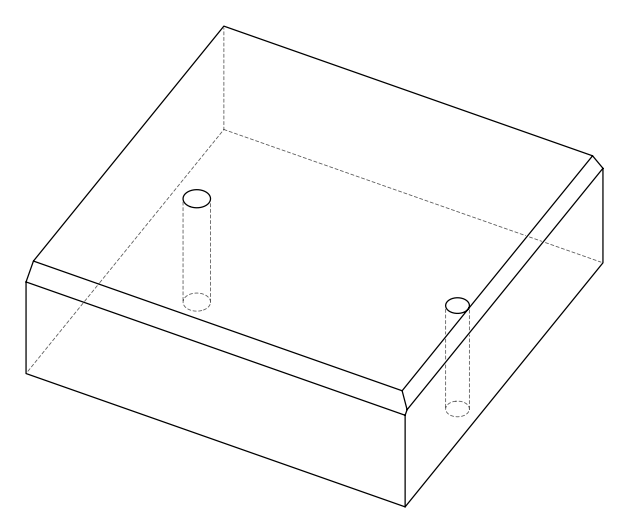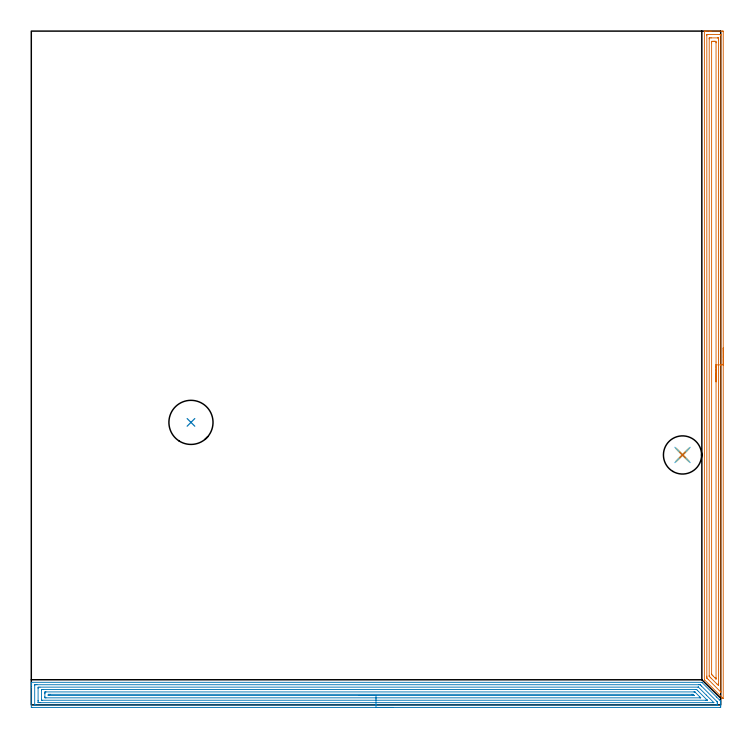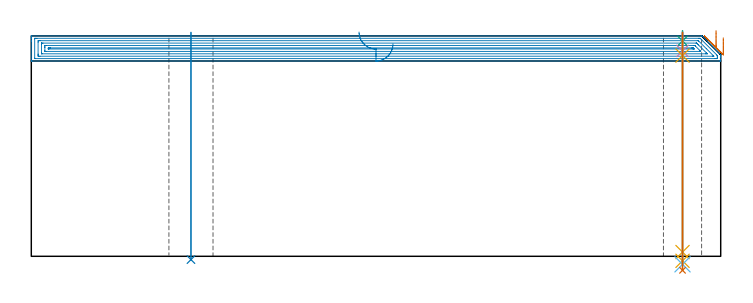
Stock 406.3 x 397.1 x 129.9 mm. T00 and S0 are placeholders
(PLAN: 8 operations, 6 tool changes, 34.5 min)
(1 AREA_MILL | FG_CHAMFER_SURFACE | UGT0205_001 | 12.69 min | 24447 mm3)
(2 AREA_MILL_1 | FG_CHAMFER_SURFACE_1 | UGT0205_001 | 19.51 min | 43798 mm3)
(3 SPOT_DRILL | STEP1HOLE | NXT0321_9005460120000 | 0.05 min | 196 mm3)
(4 DRILL_BLIND_HOLE_INTO_CENTER | STEP1HOLE | NXT0301_030 | 0.05 min | 136 mm3)
(5 GUN_DRILL_THROUGH_HOLE | STEP1HOLE | UGT0307_001 | 0.58 min | 2386 mm3)
(6 SPADE_DRILL_TO_ENLARGE_THROUGH_HOLE | STEP1HOLE | UGT0306_005 | 0.55 min | 18703 mm3)
(7 DRILL_TO_ENLARGE_THROUGH_HOLE | STEP1HOLE | UGT0301_054 | 0.56 min | 30192 mm3)
(8 INDEXABLE_INSERT_DRILL_THROUGH_HOLE_FROM_SOLID | STEP1HOLE_1 | NXT0302_023 | 0.54 min | 68898 mm3)
(TOOL UGT0205_001 | Chamfer Mill 20 x 3 x 45 deg. | D20 FL50 Z2)
(TOOL NXT0321_9005460120000 | NC Spot Drill, 142deg, 12mm, Carbide, Uncoated | D12 PA142 FL30 Z2)
(TOOL NXT0301_030 | Carbide Drill 5.9mm [860.1-0590-018A1-MM 2214] | D5.9 PA140 FL28 Z2)
(TOOL UGT0307_001 | Gun Drill 5 mm | D5 PA130 FL24 Z1)
(TOOL UGT0306_005 | Spade Drill 14.5mm | D14.5 PA132 FL10 Z2)
(TOOL UGT0301_054 | Twist Drill 22.5 mm | D22.5 PA118 FL155 Z2)
(TOOL NXT0302_023 | Index. Insert Drill 26mm [880-D2600L32-05] | D26 PA176 FL130 Z2)
(OP 1 AREA_MILL)
G17 G21 G94 G90
T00 M6
G54
G17 G0 G90 X407.8 Y210.4 S1061 M3
G43 Z139.9 H0
Z128.8
G94 G1 Y210.362 Z127.928 F250.
Y210.248 Z127.064
Y210.059 Z126.212
Y209.797 Z125.38
Y209.463 Z124.574
Y209.06 Z123.8
Y208.592 Z123.064
Y208.061 Z122.372
Y207.471 Z121.729
Y206.828 Z121.14
Y206.136 Z120.608
Y205.4 Z120.14
Y204.626 Z119.737
Y203.82 Z119.403
Y202.988 Z119.141
Y202.137 Z118.952
Y201.272 Z118.838
Y200.4 Z118.8
Y3.775
X407.795 Y3.722 Z118.803
X407.794 Y3.718 Z118.804
X407.777 Y3.722 Z118.821
X407.741 Y3.758 Z118.856
X407.616 Y3.882 Z118.981
X407.479 Y4.02 Z119.119
X407.21 Y4.29 Z119.39
X396.841 Y14.66 Z129.759
X396.705 Y14.805 Z129.89
X396.7 Y15.037 Z129.9
Y396.929
X396.703 Y397.09 Z129.888
X396.768 Y397.094 Z129.824
X397.183 Y397.1 Z129.416
X397.541 Z129.058
X398.226 Z128.37
X399.462 Z127.135
X400.014 Z126.58
X400.632 Z125.963
X407.169 Z119.429
X407.447 Y397.098 Z119.151
X407.792 Y397.09 Z118.806
X407.799 Y396.746 Z118.799
X407.8 Y200.4 Z118.8
X406.386 Z120.214
Y7.78
X406.384 Y7.668 Z120.216
X406.381 Y7.595 Z120.219
X406.379 Y7.583 Z120.221
X406.374 Y7.584 Z120.226
X406.348 Y7.606 Z120.252
X406.274 Y7.676 Z120.326
X398.913 Y15.037 Z127.687
X398.226 Y15.732 Z128.374
X398.129 Y15.833 Z128.471
X398.121 Y15.931 Z128.479
X398.118 Y16.038 Z128.482
X398.114 Y16.824 Z128.486
Y16.935
X398.115 Y394.696 Z128.485
X398.116 Y394.805 Z128.484
X398.121 Y394.918 Z128.479
X398.131 Y395.09 Z128.469
X398.226 Y395.092 Z128.374
X398.717 Y395.099 Z127.883
X405.87 Y395.1 Z120.73
X406.274 Y395.098 Z120.326
X406.332 Y395.095 Z120.268
X406.366 Y395.09 Z120.234
X406.379 Y395.086 Z120.221
X406.381 Y395.029 Z120.219
X406.385 Y394.807 Z120.215
X406.386 Y394.696 Z120.214
Y394.585
Y200.4
X404.972 Z121.628
X404.971 Y12.357 Z121.629
X404.97 Y11.874 Z121.63
X404.965 Y11.464 Z121.635
X404.964 Y11.447 Z121.636
X404.94 Y11.464 Z121.66
X404.486 Y11.914 Z122.114
X404.042 Y12.357 Z122.558
X400.909 Y15.49 Z125.691
X400.469 Y15.931 Z126.131
X400.014 Y16.388 Z126.586
X399.585 Y16.824 Z127.015
X399.535 Y16.889 Z127.065
X399.533 Y16.946 Z127.067
X399.531 Y17.067 Z127.069
X399.529 Y17.309 Z127.071
Y392.501
X399.531 Y392.909 Z127.069
X399.533 Y393.03 Z127.067
X399.535 Y393.082 Z127.065
X399.633 Y393.09 Z126.967
X399.825 Y393.098 Z126.775
X400.014 Y393.099 Z126.586
X400.718 Y393.1 Z125.882
X404.486 Z122.114
X404.677 Y393.099 Z121.923
X404.804 Y393.097 Z121.796
X404.906 Y393.093 Z121.694
X404.965 Y393.089 Z121.635
X404.966 Y393.07 Z121.634
X404.969 Y392.909 Z121.631
X404.971 Y392.424 Z121.629
X404.972 Y392.016 Z121.628
Y200.4
X403.557 Z123.043
Y15.931
X403.555 Y15.527 Z123.045
X403.552 Y15.327 Z123.048
X403.551 Y15.313 Z123.049
X403.544 Y15.316 Z123.056
X403.504 Y15.35 Z123.096
X403.448 Y15.403 Z123.152
X402.918 Y15.931 Z123.682
X402.024 Y16.824 Z124.576
X401.803 Y17.046 Z124.797
X401.132 Y17.717 Z125.468
X401.036 Y17.815 Z125.564
X400.979 Y17.877 Z125.621
X400.95 Y17.911 Z125.65
X400.949 Y17.933 Z125.651
X400.945 Y18.147 Z125.655
X400.943 Y18.577 Z125.657
Y390.229
X400.95 Y391.081 Z125.65
X401.803 Y391.099 Z124.797
X401.826 Y391.1 Z124.774
X402.697 Z123.903
X402.72 Z123.88
X403.55 Y391.08 Z123.05
X403.557 Y390.264 Z123.043
Y390.229
Y200.4
Y199.528 Z123.081
Y198.664 Z123.195
Y197.812 Z123.383
Y196.98 Z123.646
Y196.174 Z123.98
Y195.4 Z124.382
Y194.664 Z124.851
Y193.972 Z125.382
Y193.329 Z125.972
Y192.74 Z126.615
Y192.209 Z127.307
Y191.74 Z128.043
Y191.337 Z128.816
Y191.003 Z129.622
Y190.741 Z130.454
Y190.552 Z131.306
Y190.438 Z132.171
Y190.4 Z133.043
G0 Z139.9
M5
M2
(OP 2 AREA_MILL_1)
G17 G21 G94 G90
T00 M6
G54
G17 G0 G90 X213.15 Y-1.5 S1061 M3
G43 Z139.9 H0
Z125.1
G94 G1 X213.112 Z124.228 F250.
X212.998 Z123.364
X212.809 Z122.512
X212.547 Z121.68
X212.213 Z120.874
X211.81 Z120.1
X211.342 Z119.364
X210.81 Z118.672
X210.221 Z118.029
X209.578 Z117.44
X208.886 Z116.908
X208.15 Z116.44
X207.376 Z116.037
X206.57 Z115.703
X205.738 Z115.441
X204.886 Z115.252
X204.022 Z115.138
X203.15 Z115.1
X0.629
X0.123 Y-1.495 Z115.103
X0.01 Y-1.492 Z115.106
X0. Y-1.374 Z115.223
Y10.284 Z126.878
Y11.681 Z128.277
Y12.037 Z128.632
Y12.751 Z129.351
Y12.986 Z129.586
X0.003 Y13.145 Z129.738
X0.01 Y13.298 Z129.889
X0.182 Y13.3 Z129.9
X394.941
X395.195 Y13.296 Z129.89
X395.386 Y13.114 Z129.714
X403.916 Y4.585 Z121.183
X405.55 Y2.95 Z119.55
X406.13 Y2.37 Z118.97
X406.29 Y2.201 Z118.794
X406.3 Y2.036 Z118.636
Y1.353 Z117.953
Y0.639 Z117.235
Y-0.594 Z116.003
X406.295 Y-1.114 Z115.481
X406.29 Y-1.492 Z115.104
X406.06 Y-1.496 Z115.101
X405.671 Y-1.5 Z115.1
X203.15
Y-0.086 Z116.514
X2.417 Y-0.085 Z116.515
X2.261 Y-0.084 Z116.516
X2.058 Y-0.08 Z116.52
X2.015 Y-0.079 Z116.521
X2.009 Y-0.052 Z116.548
X2.005 Y-0.017 Z116.583
X2.001 Y0.171 Z116.771
X2. Y11.569 Z128.169
X2.003 Y11.706 Z128.306
X2.007 Y11.815 Z128.415
X2.011 Y11.879 Z128.479
X2.048 Y11.88 Z128.48
X2.417 Y11.885 Z128.485
X2.572
X3.311 Y11.886 Z128.486
X393.308 Y11.885 Z128.485
X394.047 Y11.88 Z128.48
X394.148 Y11.879 Z128.479
X394.253 Y11.785 Z128.385
X394.941 Y11.109 Z127.709
X403.883 Y2.167 Z118.767
X404.206 Y1.836 Z118.436
X404.283 Y1.755 Z118.355
X404.29 Y1.652 Z118.252
X404.295 Y1.516 Z118.116
X404.299 Y1.108 Z117.708
X404.3 Y0.639 Z117.239
Y0.231 Z116.831
X404.297 Y0.094 Z116.694
X404.293 Y-0.015 Z116.585
X404.289 Y-0.079 Z116.521
X404.252 Y-0.08 Z116.52
X403.883 Y-0.085 Z116.515
X403.728
X402.989 Y-0.086 Z116.514
X203.15
Y1.328 Z117.928
X5.1 Y1.329 Z117.929
X4.396 Y1.33 Z117.93
X4.206 Y1.332 Z117.932
X4.024 Y1.335 Z117.935
X4.01 Y1.516 Z118.116
X4.003 Y1.715 Z118.315
X4. Y2.393 Z118.993
Y2.594 Z119.194
X4.001 Y9.607 Z126.207
X4.01 Y10.284 Z126.884
X4.021 Y10.464 Z127.064
X5.1 Y10.471 Z127.071
X392.962
X393.057 Y10.47 Z127.07
X393.104 Y10.467 Z127.067
X393.124 Y10.465 Z127.065
X393.153 Y10.442 Z127.042
X393.315 Y10.284 Z126.884
X397.823 Y5.778 Z122.378
X402.095 Y1.506 Z118.106
X402.243 Y1.334 Z117.934
X402.211 Y1.33 Z117.93
X402.197
X402.095 Y1.329 Z117.929
X401.392 Y1.328 Z117.928
X203.15
Y2.743 Z119.343
X6.531
X6.15 Y2.745 Z119.345
X6.085 Y2.746 Z119.346
X6.023 Y2.749 Z119.349
X6.01 Y2.836 Z119.436
X6. Y3.264 Z119.864
Y8.524 Z125.124
X6.002 Y8.966 Z125.566
X6.004 Y9.02 Z125.62
X6.009 Y9.045 Z125.645
X6.013 Y9.05 Z125.65
X6.029 Y9.052 Z125.652
X6.171 Y9.056 Z125.656
X6.351 Y9.057 Z125.657
X6.888
X391.722
X391.99 Y9.055 Z125.655
X392.057 Y9.053 Z125.653
X392.086 Y9.051 Z125.651
X392.128 Y9.012 Z125.612
X392.259 Y8.89 Z125.49
X392.621 Y8.53 Z125.13
X393.153 Y7.998 Z124.598
X397.881 Y3.27 Z119.87
X398.127 Y3.02 Z119.62
X398.284 Y2.858 Z119.458
X398.387 Y2.749 Z119.349
X398.34 Y2.747 Z119.347
X398.159 Y2.745 Z119.345
X397.624 Y2.743 Z119.343
X397.267
X203.15
Y4.157 Z120.757
X8.676
X8.232 Y4.161 Z120.761
X8.025 Y4.164 Z120.764
X8.01 Y4.28 Z120.88
X8.001 Y4.808 Z121.408
X8. Y6.563 Z123.163
X8.002 Y6.777 Z123.377
X8.009 Y7.431 Z124.031
X8.023 Y7.636 Z124.236
X8.235 Y7.639 Z124.239
X8.687 Y7.643 Z124.243
X390.481
X390.923 Y7.639 Z124.239
X391.032 Y7.636 Z124.236
X391.057 Y7.633 Z124.233
X391.098 Y7.596 Z124.196
X391.171 Y7.528 Z124.128
X391.365 Y7.337 Z123.937
X394.047 Y4.655 Z121.255
X394.396 Y4.303 Z120.903
X394.449 Y4.247 Z120.847
X394.503 Y4.187 Z120.787
X394.516 Y4.163 Z120.763
X394.037 Y4.157 Z120.757
X203.15
Y5.571 Z122.171
X10.464 Y5.572 Z122.172
X10.129 Y5.574 Z122.174
X10.034 Y5.576 Z122.176
X10.013 Y5.578 Z122.178
X10.009 Y5.59 Z122.19
X10.005 Y5.627 Z122.227
X10.002 Y5.748 Z122.348
X10.004 Y5.9 Z122.5
X10.01 Y6.127 Z122.727
X10.026 Y6.222 Z122.822
X10.133 Y6.225 Z122.825
X10.464 Y6.227 Z122.827
X11.023 Y6.229 Z122.829
X11.359
X389.242
X389.577 Y6.227 Z122.827
X389.912 Y6.224 Z122.824
X390.004 Y6.222 Z122.822
X390.058 Y6.183 Z122.783
X390.157 Y6.089 Z122.689
X390.351 Y5.9 Z122.5
X390.471 Y5.779 Z122.379
X390.657 Y5.584 Z122.184
X390.614 Y5.578 Z122.178
X390.471 Y5.576 Z122.176
X389.911 Y5.572 Z122.172
X203.15 Y5.571 Z122.171
X202.278 Z122.209
X201.414 Z122.323
X200.562 Z122.512
X199.73 Z122.774
X198.924 Z123.108
X198.15 Z123.511
X197.414 Z123.98
X196.722 Z124.511
X196.079 Z125.1
X195.49 Z125.743
X194.958 Z126.435
X194.49 Z127.171
X194.087 Z127.945
X193.753 Z128.751
X193.491 Z129.583
X193.302 Z130.435
X193.188 Z131.3
X193.15 Z132.171
G0 Z139.9
M5
M2
(OP 3 SPOT_DRILL)
G17 G21 G94 G90
T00 M6
G54
G17 G0 G90 X383.8 Y147.3 S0 M3
G43 Z139.9 H0
G94 G81 G98 Z126.9 F250. R132.9
G80
M5
M2
(OP 4 DRILL_BLIND_HOLE_INTO_CENTER)
G17 G21 G94 G90
T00 M6
G54
G17 G0 G90 X383.8 Y147.3 S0 M3
G43 Z139.9 H1
G94 G81 G98 Z121.05 F250. R131.9
G80
M5
M2
(OP 5 GUN_DRILL_THROUGH_HOLE)
G17 G21 G94 G90
T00 M6
G54
G17 G0 G90 X383.8 Y147.3 M8
G43 Z139.9 H0
Z127.36
S716 M3
G94 G1 Z118.294 F125. M26
G4 X.084
Z2.5 F250.
G4 X.084
Z-2.666 F125.
G4 X.084
M5
M9
G0 Z127.36
Z139.9
M2
(OP 6 SPADE_DRILL_TO_ENLARGE_THROUGH_HOLE)
G17 G21 G94 G90
T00 M6
G54
G17 G0 G90 X383.8 Y147.3 S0 M3
G43 Z139.9 H0
G94 G73 G98 Z-4.728 F250. Q13.463 R131.9
G80
M5
M2
(OP 7 DRILL_TO_ENLARGE_THROUGH_HOLE)
G17 G21 G94 G90
T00 M6
G54
G17 G0 G90 X383.8 Y147.3 S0 M3
G43 Z139.9 H0
G94 G73 G98 Z-8.26 F250. Q19.737 R131.9
G80
M5
M2
(OP 8 INDEXABLE_INSERT_DRILL_THROUGH_HOLE_FROM_SOLID)
G17 G21 G94 G90
T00 M6
G54
G17 G0 G90 X94.1 Y166.5 S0 M3
G43 Z139.9 H1
G94 G81 G98 Z-1.954 F250. R131.9
G80
M5
M2
